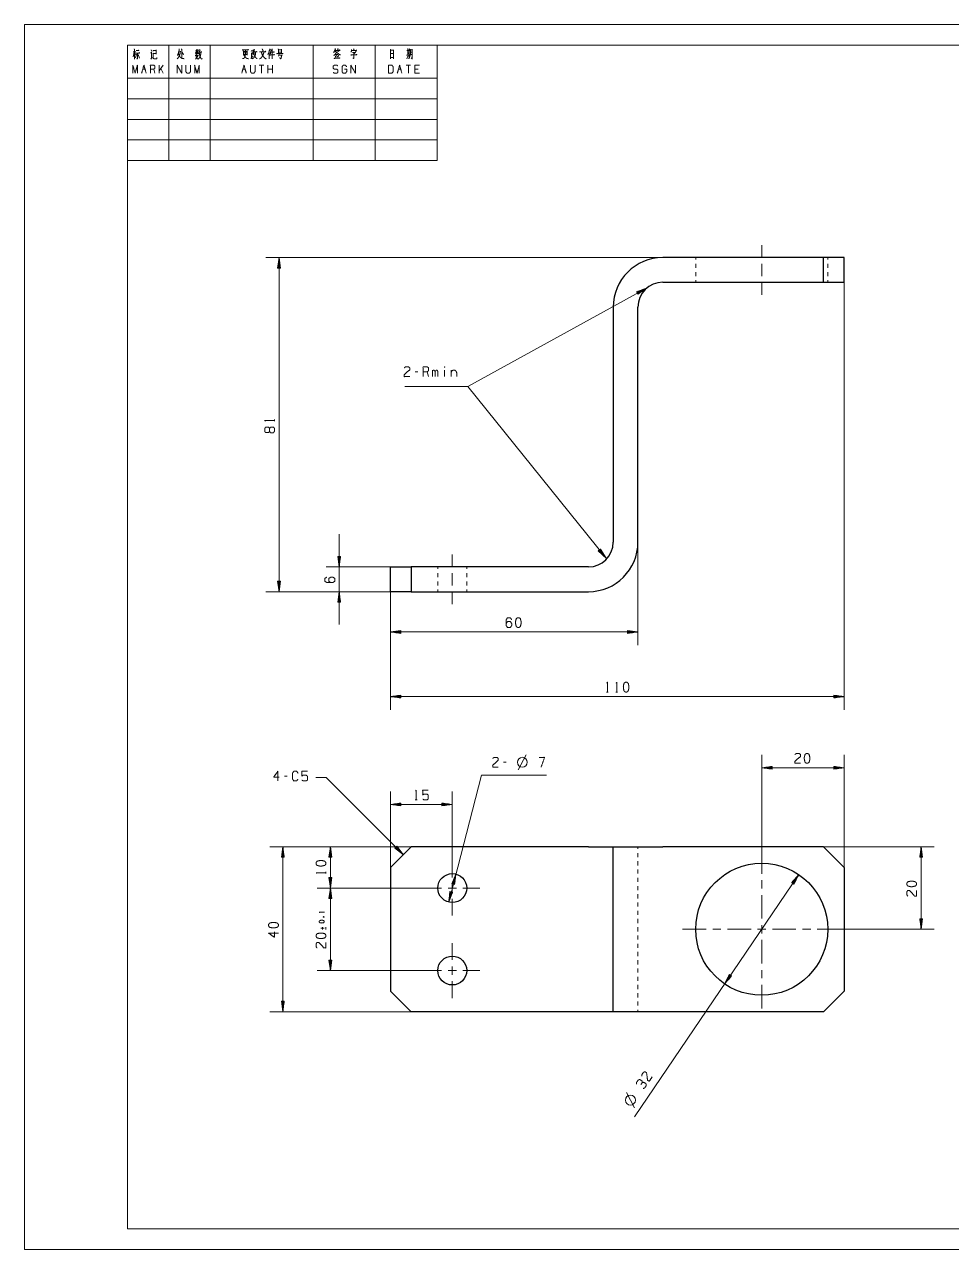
# Model space of a CAD drawing. Header units: millimetres. Extents: x 0 to 420, y 0 to 297.
# Drawn here: x 0 to 224.7, y 0 to 297 of the extents above; entities that cross this region are included whole.
import ezdxf

# ---------------------------------------------------------------- set-up
doc = ezdxf.new("R2010")
doc.units = ezdxf.units.MM
doc.layers.add('101', color=7, linetype='Continuous', true_color=0xffffff)

msp = doc.modelspace()

# ---------------------------------------------------------------- linework, layer by layer
at = {"layer": '101', "color": 133, "linetype": 'Continuous', "lineweight": 18}
for p, q in [((420, 297), (0, 297)), ((0, 297), (0, 0)), ((25, 292), (100, 292)), ((25, 292), (100, 292)), ((25, 292), (25, 264)), ((25, 292), (100, 292)), ((25, 292), (25, 5)), ((415, 292), (25, 292)), ((35, 292), (35, 264)), ((45, 292), (45, 264)), ((70, 292), (70, 264)), ((85, 292), (85, 264)), ((100, 292), (100, 264)), ((25, 284), (100, 284)), ((25, 279), (100, 279)), ((25, 274), (100, 274)), ((25, 269), (100, 269)), ((25, 264), (100, 264)), ((162.7, 240.49), (162.7, 239.99)), ((162.7, 238.99), (162.7, 237.99)), ((194.7, 239.99), (194.7, 240.49)), ((194.7, 237.99), (194.7, 238.99)), ((162.7, 236.99), (162.7, 235.99)), ((162.7, 234.99), (162.7, 234.49)), ((194.7, 235.99), (194.7, 236.99)), ((194.7, 234.49), (194.7, 234.99)), ((100.2, 165.49), (100.2, 164.99)), ((100.2, 163.99), (100.2, 162.99)), ((107.2, 164.99), (107.2, 165.49)), ((107.2, 162.99), (107.2, 163.99)), ((100.2, 161.99), (100.2, 160.99)), ((107.2, 160.99), (107.2, 161.99)), ((100.2, 159.99), (100.2, 159.49)), ((107.2, 159.49), (107.2, 159.99)), ((148.7, 97.63), (148.7, 97.13)), ((148.7, 96.13), (148.7, 95.13)), ((148.7, 94.13), (148.7, 93.13)), ((148.7, 92.13), (148.7, 91.13)), ((148.7, 90.13), (148.7, 89.13)), ((148.7, 88.13), (148.7, 87.13)), ((148.7, 86.13), (148.7, 85.13)), ((148.7, 84.13), (148.7, 83.13)), ((148.7, 82.13), (148.7, 81.13)), ((148.7, 80.13), (148.7, 79.13)), ((148.7, 78.13), (148.7, 77.13)), ((148.7, 76.13), (148.7, 75.13)), ((148.7, 74.13), (148.7, 73.13)), ((148.7, 72.13), (148.7, 71.13)), ((148.7, 70.13), (148.7, 69.13)), ((148.7, 68.13), (148.7, 67.13)), ((148.7, 66.13), (148.7, 65.13)), ((148.7, 64.13), (148.7, 63.13)), ((148.7, 62.13), (148.7, 61.13)), ((148.7, 60.13), (148.7, 59.13)), ((148.7, 58.13), (148.7, 57.63)), ((25, 5), (415, 5)), ((0, 0), (420, 0))]:
    msp.add_line(p, q, dxfattribs=at)
at = {"layer": '101', "color": 72, "linetype": 'Continuous', "lineweight": 18}
for p, q in [((93.22, 291.13), (93.33, 290.98)), ((26.57, 290.3), (26.35, 289.18)), ((26.36, 290.36), (26.98, 290.36)), ((26.69, 290.14), (26.91, 289.66)), ((27.11, 289.78), (26.88, 288.91)), ((27.56, 289.76), (27.87, 288.87)), ((30.65, 288.62), (30.93, 289.08)), ((30.74, 290.88), (30.87, 290.49)), ((31.13, 290.07), (31.22, 289.97)), ((37.42, 290.41), (37.77, 290.41)), ((41.4, 289.47), (42.16, 289.47)), ((41.69, 290.2), (41.43, 289.78)), ((41.53, 290.78), (41.66, 290.49)), ((41.88, 290.18), (42.11, 289.91)), ((42.14, 290.82), (41.95, 290.49)), ((53.1, 289.76), (53.98, 289.76)), ((53.11, 290.49), (53.99, 290.49)), ((53.11, 290.14), (53.98, 290.14)), ((54.01, 290.63), (54.01, 289.56)), ((55, 290.16), (55, 288.89)), ((55.02, 290.01), (55.35, 290.01)), ((55.4, 290.82), (55.37, 289.89)), ((59.27, 290.28), (59.27, 288.65)), ((61.56, 290.86), (62.32, 290.86)), ((61.56, 290.28), (62.32, 290.28)), ((61.73, 289.91), (61.56, 289.33)), ((61.6, 289.56), (62.33, 289.56)), ((62.33, 291.05), (62.33, 290.09)), ((75.31, 289.52), (75.48, 289.02)), ((75.35, 289.72), (76.07, 289.72)), ((75.6, 289.62), (75.76, 289.2)), ((76.13, 289.56), (75.92, 288.89)), ((76.04, 290.67), (76.21, 290.34)), ((92.92, 289.33), (92.65, 288.71)), ((92.86, 289.95), (93.25, 289.95)), ((93.18, 289.37), (93.28, 289.04)), ((93.75, 288.94), (94, 288.69)), ((28.66, 286.17), (29.22, 286.17)), ((31.62, 285.18), (31.34, 286.17)), ((32.63, 285.18), (32.63, 287.14)), ((33.59, 287.14), (32.63, 285.78)), ((33.59, 285.18), (33.04, 286.36)), ((52.94, 286.17), (53.49, 286.17)), ((58.02, 287.14), (56.9, 287.14)), ((57.46, 287.14), (57.46, 285.18)), ((59.02, 285.18), (59.02, 287.14)), ((60.14, 286.17), (59.02, 286.17)), ((60.14, 285.18), (60.14, 287.14)), ((90.65, 286.17), (91.2, 286.17)), ((93.6, 287.14), (92.49, 287.14)), ((93.05, 287.14), (93.05, 285.18)), ((95.45, 286.17), (94.61, 286.17)), ((95.33, 212.82), (94.66, 212.82)), ((97.94, 211.62), (97.61, 212.82)), ((98.88, 211.62), (98.88, 213.2)), ((101.83, 213.2), (101.83, 211.62)), ((103.43, 213.2), (103.43, 211.62)), ((60.6, 200.79), (60.6, 201.21)), ((141.08, 135.15), (141.51, 135.15)), ((143.36, 135.15), (143.78, 135.15)), ((119.64, 116.29), (121.64, 119.94)), ((116.79, 118.13), (116.12, 118.13)), ((63.7, 114.79), (63.03, 114.79)), ((94.72, 109), (95.15, 109)), ((73.06, 91.15), (73.06, 91.58)), ((72.43, 80.59), (72.64, 80.67)), ((72.65, 81.67), (72.65, 81.88)), ((71.85, 77.89), (72.65, 77.89)), ((72.25, 78.17), (72.25, 77.6)), ((73.04, 77.6), (73.04, 78.17)), ((147.83, 34.33), (145.93, 38.04))]:
    msp.add_line(p, q, dxfattribs=at)
at = {"layer": '101', "color": 151, "linetype": 'Continuous', "lineweight": 18}
for p, q in [((178.7, 243.49), (178.7, 240.49)), ((178.7, 238.99), (178.7, 235.99)), ((178.7, 234.49), (178.7, 231.49)), ((104.89, 209.26), (92.19, 209.26)), ((103.7, 163.99), (103.7, 160.99)), ((178.7, 91.11), (178.7, 96.81)), ((103.7, 90.23), (103.7, 94.31)), ((178.7, 87.51), (178.7, 89.52)), ((101.11, 87.63), (97.03, 87.63)), ((102.7, 87.63), (104.71, 87.63)), ((103.7, 86.63), (103.7, 88.64)), ((106.29, 87.63), (110.38, 87.63)), ((103.7, 85.04), (103.7, 80.96)), ((178.7, 80.23), (178.7, 85.93)), ((165.23, 77.63), (159.53, 77.63)), ((168.82, 77.63), (166.82, 77.63)), ((176.11, 77.63), (170.41, 77.63)), ((177.7, 77.63), (179.71, 77.63)), ((178.7, 76.63), (178.7, 78.64)), ((181.29, 77.63), (186.99, 77.63)), ((188.58, 77.63), (190.59, 77.63)), ((192.18, 77.63), (197.88, 77.63)), ((103.7, 70.23), (103.7, 74.31)), ((178.7, 75.04), (178.7, 69.34)), ((103.7, 66.63), (103.7, 68.64)), ((101.11, 67.63), (97.03, 67.63)), ((102.7, 67.63), (104.71, 67.63)), ((106.29, 67.63), (110.38, 67.63)), ((178.7, 67.75), (178.7, 65.75)), ((103.7, 65.04), (103.7, 60.96)), ((178.7, 64.16), (178.7, 58.46))]:
    msp.add_line(p, q, dxfattribs=at)
at = {"layer": '101', "color": 22, "linetype": 'Continuous', "lineweight": 18}
for p, q in [((154.7, 240.49), (58.52, 240.49)), ((61.7, 240.49), (61.36, 237.95)), ((61.36, 237.95), (62.03, 237.95)), ((61.37, 237.95), (61.37, 237.98)), ((61.37, 237.95), (61.37, 237.98)), ((61.42, 237.95), (61.42, 238.37)), ((61.47, 237.95), (61.47, 238.75)), ((61.52, 237.95), (61.52, 239.14)), ((61.57, 237.95), (61.57, 239.53)), ((61.62, 237.95), (61.62, 239.91)), ((61.67, 237.95), (61.67, 240.3)), ((62.03, 237.95), (61.7, 240.49)), ((61.7, 240.49), (61.7, 159.49)), ((61.72, 237.95), (61.72, 240.3)), ((61.77, 237.95), (61.77, 239.91)), ((61.82, 237.95), (61.82, 239.53)), ((61.87, 237.95), (61.87, 239.14)), ((61.92, 237.95), (61.92, 238.75)), ((61.97, 237.95), (61.97, 238.37)), ((62.03, 237.95), (62.03, 237.98)), ((62.03, 237.95), (62.03, 237.98)), ((107.43, 209.26), (150.77, 233.09)), ((150.77, 233.09), (148.39, 232.16)), ((148.39, 232.16), (148.42, 232.17)), ((148.39, 232.16), (148.42, 232.17)), ((148.39, 232.16), (148.71, 231.58)), ((148.41, 232.11), (148.78, 232.32)), ((148.44, 232.07), (149.14, 232.46)), ((148.46, 232.03), (149.51, 232.6)), ((148.49, 231.98), (149.87, 232.74)), ((148.51, 231.94), (150.23, 232.88)), ((148.54, 231.89), (150.59, 233.02)), ((148.56, 231.85), (150.62, 232.98)), ((148.59, 231.8), (150.3, 232.75)), ((148.61, 231.76), (149.99, 232.52)), ((148.63, 231.71), (149.68, 232.29)), ((148.66, 231.67), (149.36, 232.06)), ((148.68, 231.63), (149.05, 231.83)), ((148.71, 231.58), (150.77, 233.09)), ((198.7, 234.49), (198.7, 130.88)), ((148.71, 231.58), (148.74, 231.6)), ((148.71, 231.58), (148.74, 231.6)), ((104.89, 209.26), (107.43, 209.26)), ((104.89, 209.26), (107.43, 209.26)), ((107.43, 209.26), (140.96, 167.65)), ((76.3, 151.55), (76.3, 173.43)), ((139.62, 169.83), (139.1, 169.41)), ((139.1, 169.41), (140.96, 167.65)), ((139.11, 169.42), (139.13, 169.39)), ((139.11, 169.42), (139.13, 169.39)), ((139.15, 169.45), (139.41, 169.12)), ((139.19, 169.48), (139.69, 168.86)), ((139.23, 169.51), (139.97, 168.59)), ((139.27, 169.54), (140.25, 168.32)), ((139.3, 169.58), (140.54, 168.05)), ((139.34, 169.61), (140.82, 167.78)), ((139.38, 169.64), (140.86, 167.81)), ((139.42, 169.67), (140.65, 168.15)), ((139.46, 169.7), (140.45, 168.48)), ((139.5, 169.74), (140.25, 168.81)), ((139.54, 169.77), (140.05, 169.14)), ((139.58, 169.8), (139.84, 169.47)), ((139.62, 169.83), (139.64, 169.81)), ((139.62, 169.83), (139.64, 169.81)), ((140.96, 167.65), (139.62, 169.83)), ((148.7, 171.49), (148.7, 146.54)), ((76.63, 168.03), (75.96, 168.03)), ((75.96, 168.03), (76.3, 165.49)), ((75.97, 168.03), (75.97, 168)), ((75.97, 168.03), (75.97, 168)), ((76.02, 168.03), (76.02, 167.61)), ((76.07, 168.03), (76.07, 167.23)), ((76.12, 168.03), (76.12, 166.84)), ((76.17, 168.03), (76.17, 166.46)), ((76.22, 168.03), (76.22, 166.07)), ((76.27, 168.03), (76.27, 165.68)), ((76.3, 165.49), (76.63, 168.03)), ((76.32, 168.03), (76.32, 165.68)), ((76.37, 168.03), (76.37, 166.07)), ((76.42, 168.03), (76.42, 166.46)), ((76.47, 168.03), (76.47, 166.84)), ((76.52, 168.03), (76.52, 167.23)), ((76.57, 168.03), (76.57, 167.61)), ((76.63, 168.03), (76.63, 168)), ((76.63, 168.03), (76.63, 168)), ((93.7, 165.49), (73.12, 165.49)), ((61.36, 162.03), (61.7, 159.49)), ((62.03, 162.03), (61.36, 162.03)), ((61.37, 162.03), (61.37, 162)), ((61.37, 162.03), (61.37, 162)), ((61.42, 162.03), (61.42, 161.61)), ((61.47, 162.03), (61.47, 161.23)), ((61.52, 162.03), (61.52, 160.84)), ((61.57, 162.03), (61.57, 160.46)), ((61.62, 162.03), (61.62, 160.07)), ((61.67, 162.03), (61.67, 159.68)), ((61.7, 159.49), (62.03, 162.03)), ((61.72, 162.03), (61.72, 159.68)), ((61.77, 162.03), (61.77, 160.07)), ((61.82, 162.03), (61.82, 160.46)), ((61.87, 162.03), (61.87, 160.84)), ((61.92, 162.03), (61.92, 161.23)), ((61.97, 162.03), (61.97, 161.61)), ((62.03, 162.03), (62.03, 162)), ((62.03, 162.03), (62.03, 162)), ((93.7, 159.49), (58.52, 159.49)), ((93.7, 159.49), (73.12, 159.49)), ((76.3, 159.49), (75.96, 156.95)), ((76.07, 156.95), (76.07, 157.75)), ((76.12, 156.95), (76.12, 158.14)), ((76.17, 156.95), (76.17, 158.53)), ((76.22, 156.95), (76.22, 158.91)), ((76.27, 156.95), (76.27, 159.3)), ((76.63, 156.95), (76.3, 159.49)), ((76.32, 156.95), (76.32, 159.3)), ((76.37, 156.95), (76.37, 158.91)), ((76.42, 156.95), (76.42, 158.53)), ((76.47, 156.95), (76.47, 158.14)), ((76.52, 156.95), (76.52, 157.75)), ((88.7, 159.49), (88.7, 146.54)), ((88.7, 159.49), (88.7, 130.88)), ((75.96, 156.95), (76.63, 156.95)), ((75.97, 156.95), (75.97, 156.98)), ((75.97, 156.95), (75.97, 156.98)), ((76.02, 156.95), (76.02, 157.37)), ((76.57, 156.95), (76.57, 157.37)), ((76.63, 156.95), (76.63, 156.98)), ((76.63, 156.95), (76.63, 156.98)), ((91.24, 150.05), (88.7, 149.72)), ((88.7, 149.72), (91.24, 149.38)), ((88.7, 149.72), (148.7, 149.72)), ((91.24, 149.74), (88.9, 149.74)), ((91.24, 149.69), (88.9, 149.69)), ((91.24, 149.79), (89.28, 149.79)), ((91.24, 149.64), (89.28, 149.64)), ((91.24, 149.84), (89.67, 149.84)), ((91.24, 149.59), (89.67, 149.59)), ((91.24, 149.89), (90.05, 149.89)), ((91.24, 149.54), (90.05, 149.54)), ((91.24, 149.94), (90.44, 149.94)), ((91.24, 149.49), (90.44, 149.49)), ((91.24, 149.99), (90.82, 149.99)), ((91.24, 149.44), (90.82, 149.44)), ((91.24, 150.05), (91.21, 150.05)), ((91.24, 150.05), (91.21, 150.05)), ((91.24, 149.38), (91.21, 149.38)), ((91.24, 149.38), (91.21, 149.38)), ((91.24, 149.38), (91.24, 150.05)), ((146.16, 150.05), (146.16, 149.38)), ((146.16, 150.05), (146.19, 150.05)), ((148.7, 149.72), (146.16, 150.05)), ((146.16, 150.05), (146.19, 150.05)), ((146.16, 149.99), (146.58, 149.99)), ((146.16, 149.94), (146.97, 149.94)), ((146.16, 149.89), (147.35, 149.89)), ((146.16, 149.84), (147.74, 149.84)), ((146.16, 149.79), (148.12, 149.79)), ((146.16, 149.74), (148.51, 149.74)), ((146.16, 149.38), (148.7, 149.72)), ((146.16, 149.69), (148.51, 149.69)), ((146.16, 149.64), (148.12, 149.64)), ((146.16, 149.59), (147.74, 149.59)), ((146.16, 149.54), (147.35, 149.54)), ((146.16, 149.49), (146.97, 149.49)), ((146.16, 149.44), (146.58, 149.44)), ((146.16, 149.38), (146.19, 149.38)), ((146.16, 149.38), (146.19, 149.38)), ((91.24, 134.39), (88.7, 134.06)), ((88.7, 134.06), (91.24, 133.72)), ((88.7, 134.06), (198.7, 134.06)), ((91.24, 134.08), (88.9, 134.08)), ((91.24, 134.03), (88.9, 134.03)), ((91.24, 134.13), (89.28, 134.13)), ((91.24, 133.98), (89.28, 133.98)), ((91.24, 134.18), (89.67, 134.18)), ((91.24, 133.93), (89.67, 133.93)), ((91.24, 134.24), (90.05, 134.24)), ((91.24, 133.88), (90.05, 133.88)), ((91.24, 134.29), (90.44, 134.29)), ((91.24, 133.83), (90.44, 133.83)), ((91.24, 134.34), (90.82, 134.34)), ((91.24, 133.78), (90.82, 133.78)), ((91.24, 134.39), (91.21, 134.39)), ((91.24, 134.39), (91.21, 134.39)), ((91.24, 133.73), (91.21, 133.73)), ((91.24, 133.73), (91.21, 133.73)), ((91.24, 133.72), (91.24, 134.39)), ((196.16, 134.39), (196.19, 134.39)), ((196.16, 134.39), (196.19, 134.39)), ((196.16, 134.39), (196.16, 133.72)), ((198.7, 134.06), (196.16, 134.39)), ((196.16, 134.34), (196.58, 134.34)), ((196.16, 134.29), (196.97, 134.29)), ((196.16, 134.24), (197.35, 134.24)), ((196.16, 134.18), (197.74, 134.18)), ((196.16, 134.13), (198.12, 134.13)), ((196.16, 134.08), (198.51, 134.08)), ((196.16, 133.72), (198.7, 134.06)), ((196.16, 134.03), (198.51, 134.03)), ((196.16, 133.98), (198.12, 133.98)), ((196.16, 133.93), (197.74, 133.93)), ((196.16, 133.88), (197.35, 133.88)), ((196.16, 133.83), (196.97, 133.83)), ((196.16, 133.78), (196.58, 133.78)), ((196.16, 133.73), (196.19, 133.73)), ((196.16, 133.73), (196.19, 133.73)), ((178.7, 96.81), (178.7, 119.96)), ((198.7, 92.63), (198.7, 119.96)), ((181.24, 117.12), (178.7, 116.79)), ((178.7, 116.79), (198.7, 116.79)), ((178.7, 116.79), (181.24, 116.45)), ((181.24, 116.81), (178.9, 116.81)), ((181.24, 116.76), (178.9, 116.76)), ((181.24, 116.86), (179.28, 116.86)), ((181.24, 116.71), (179.28, 116.71)), ((181.24, 116.91), (179.67, 116.91)), ((181.24, 116.66), (179.67, 116.66)), ((181.24, 116.96), (180.05, 116.96)), ((181.24, 116.61), (180.05, 116.61)), ((181.24, 117.01), (180.44, 117.01)), ((181.24, 116.56), (180.44, 116.56)), ((181.24, 117.07), (180.82, 117.07)), ((181.24, 116.51), (180.82, 116.51)), ((181.24, 117.12), (181.21, 117.12)), ((181.24, 117.12), (181.21, 117.12)), ((181.24, 116.46), (181.21, 116.46)), ((181.24, 116.46), (181.21, 116.46)), ((181.24, 116.45), (181.24, 117.12)), ((196.16, 117.12), (196.19, 117.12)), ((198.7, 116.79), (196.16, 117.12)), ((196.16, 117.12), (196.16, 116.45)), ((196.16, 117.12), (196.19, 117.12)), ((196.16, 117.07), (196.58, 117.07)), ((196.16, 117.01), (196.97, 117.01)), ((196.16, 116.96), (197.35, 116.96)), ((196.16, 116.91), (197.74, 116.91)), ((196.16, 116.86), (198.12, 116.86)), ((196.16, 116.81), (198.51, 116.81)), ((196.16, 116.45), (198.7, 116.79)), ((196.16, 116.76), (198.51, 116.76)), ((196.16, 116.71), (198.12, 116.71)), ((196.16, 116.66), (197.74, 116.66)), ((196.16, 116.61), (197.35, 116.61)), ((196.16, 116.56), (196.97, 116.56)), ((196.16, 116.51), (196.58, 116.51)), ((196.16, 116.46), (196.19, 116.46)), ((196.16, 116.46), (196.19, 116.46)), ((73.15, 114.4), (70.61, 114.4)), ((73.15, 114.4), (91.81, 95.74)), ((102.83, 84.25), (110.79, 115.04)), ((110.79, 115.04), (126.51, 115.04)), ((88.7, 92.63), (88.7, 111.08)), ((103.7, 94.31), (103.7, 111.08)), ((91.24, 108.24), (88.7, 107.91)), ((103.7, 107.91), (88.7, 107.91)), ((88.7, 107.91), (91.24, 107.57)), ((91.24, 107.93), (88.9, 107.93)), ((91.24, 107.88), (88.9, 107.88)), ((91.24, 107.98), (89.28, 107.98)), ((91.24, 107.83), (89.28, 107.83)), ((91.24, 108.03), (89.67, 108.03)), ((91.24, 107.78), (89.67, 107.78)), ((91.24, 108.08), (90.05, 108.08)), ((91.24, 107.73), (90.05, 107.73)), ((91.24, 108.14), (90.44, 108.14)), ((91.24, 107.68), (90.44, 107.68)), ((91.24, 108.19), (90.82, 108.19)), ((91.24, 107.63), (90.82, 107.63)), ((91.24, 108.24), (91.21, 108.24)), ((91.24, 108.24), (91.21, 108.24)), ((91.24, 107.58), (91.21, 107.58)), ((91.24, 107.58), (91.21, 107.58)), ((91.24, 107.57), (91.24, 108.24)), ((103.7, 107.91), (101.16, 108.24)), ((101.16, 108.24), (101.16, 107.57)), ((101.16, 108.24), (101.19, 108.24)), ((101.16, 108.24), (101.19, 108.24)), ((101.16, 108.19), (101.58, 108.19)), ((101.16, 108.14), (101.97, 108.14)), ((101.16, 108.08), (102.35, 108.08)), ((101.16, 108.03), (102.74, 108.03)), ((101.16, 107.98), (103.12, 107.98)), ((101.16, 107.93), (103.51, 107.93)), ((101.16, 107.57), (103.7, 107.91)), ((101.16, 107.88), (103.51, 107.88)), ((101.16, 107.83), (103.12, 107.83)), ((101.16, 107.78), (102.74, 107.78)), ((101.16, 107.73), (102.35, 107.73)), ((101.16, 107.68), (101.97, 107.68)), ((101.16, 107.63), (101.58, 107.63)), ((101.16, 107.58), (101.19, 107.58)), ((101.16, 107.58), (101.19, 107.58)), ((93.7, 97.63), (59.47, 97.63)), ((62.64, 97.63), (62.31, 95.09)), ((62.31, 95.09), (62.31, 95.13)), ((62.31, 95.09), (62.31, 95.13)), ((62.31, 95.09), (62.98, 95.09)), ((62.36, 95.09), (62.36, 95.51)), ((62.41, 95.09), (62.41, 95.9)), ((62.46, 95.09), (62.46, 96.28)), ((62.51, 95.09), (62.51, 96.67)), ((62.56, 95.09), (62.56, 97.06)), ((62.62, 95.09), (62.62, 97.44)), ((62.98, 95.09), (62.64, 97.63)), ((62.64, 97.63), (62.64, 57.63)), ((62.67, 95.09), (62.67, 97.44)), ((62.72, 95.09), (62.72, 97.06)), ((62.77, 95.09), (62.77, 96.67)), ((62.82, 95.09), (62.82, 96.28)), ((62.87, 95.09), (62.87, 95.9)), ((62.92, 95.09), (62.92, 95.51)), ((62.97, 95.09), (62.97, 95.13)), ((62.97, 95.09), (62.97, 95.13)), ((93.7, 97.63), (70.97, 97.63)), ((74.15, 97.63), (73.81, 95.09)), ((73.81, 95.09), (74.48, 95.09)), ((73.82, 95.09), (73.82, 95.13)), ((73.82, 95.09), (73.82, 95.13)), ((73.87, 95.09), (73.87, 95.51)), ((73.92, 95.09), (73.92, 95.9)), ((73.97, 95.09), (73.97, 96.28)), ((74.02, 95.09), (74.02, 96.67)), ((74.07, 95.09), (74.07, 97.06)), ((74.12, 95.09), (74.12, 97.44)), ((74.15, 87.63), (74.15, 97.63)), ((74.48, 95.09), (74.15, 97.63)), ((74.17, 95.09), (74.17, 97.44)), ((74.23, 95.09), (74.23, 97.06)), ((74.28, 95.09), (74.28, 96.67)), ((74.33, 95.09), (74.33, 96.28)), ((74.38, 95.09), (74.38, 95.9)), ((74.43, 95.09), (74.43, 95.51)), ((74.48, 95.09), (74.48, 95.13)), ((74.48, 95.09), (74.48, 95.13)), ((90.25, 97.77), (89.78, 97.3)), ((89.78, 97.3), (91.81, 95.74)), ((89.78, 97.3), (89.8, 97.28)), ((89.78, 97.3), (89.8, 97.28)), ((89.82, 97.34), (90.11, 97.05)), ((89.85, 97.38), (90.42, 96.81)), ((89.89, 97.41), (90.73, 96.57)), ((89.92, 97.45), (91.04, 96.33)), ((89.96, 97.48), (91.35, 96.1)), ((90, 97.52), (91.66, 95.86)), ((90.03, 97.56), (91.69, 95.9)), ((90.07, 97.59), (91.45, 96.21)), ((90.1, 97.63), (91.22, 96.51)), ((90.14, 97.66), (90.98, 96.82)), ((90.18, 97.7), (90.74, 97.13)), ((90.21, 97.74), (90.51, 97.44)), ((90.25, 97.77), (90.27, 97.75)), ((90.25, 97.77), (90.27, 97.75)), ((91.81, 95.74), (90.25, 97.77)), ((193.7, 97.63), (220.51, 97.63)), ((217.34, 97.63), (217, 95.09)), ((217, 95.09), (217, 95.13)), ((217, 95.09), (217, 95.13)), ((217, 95.09), (217.67, 95.09)), ((217.06, 95.09), (217.06, 95.51)), ((217.11, 95.09), (217.11, 95.9)), ((217.16, 95.09), (217.16, 96.28)), ((217.21, 95.09), (217.21, 96.67)), ((217.26, 95.09), (217.26, 97.06)), ((217.31, 95.09), (217.31, 97.44)), ((217.67, 95.09), (217.34, 97.63)), ((217.34, 77.63), (217.34, 97.63)), ((217.36, 95.09), (217.36, 97.44)), ((217.41, 95.09), (217.41, 97.06)), ((217.46, 95.09), (217.46, 96.67)), ((217.51, 95.09), (217.51, 96.28)), ((217.56, 95.09), (217.56, 95.9)), ((217.61, 95.09), (217.61, 95.51)), ((217.67, 95.09), (217.67, 95.13)), ((217.67, 95.09), (217.67, 95.13)), ((73.81, 90.17), (74.15, 87.63)), ((74.48, 90.17), (73.81, 90.17)), ((73.82, 90.17), (73.82, 90.14)), ((73.82, 90.17), (73.82, 90.14)), ((73.87, 90.17), (73.87, 89.76)), ((73.92, 90.17), (73.92, 89.37)), ((73.97, 90.17), (73.97, 88.98)), ((74.02, 90.17), (74.02, 88.6)), ((74.07, 90.17), (74.07, 88.21)), ((74.12, 90.17), (74.12, 87.83)), ((74.15, 87.63), (74.48, 90.17)), ((74.17, 90.17), (74.17, 87.83)), ((74.23, 90.17), (74.23, 88.21)), ((74.28, 90.17), (74.28, 88.6)), ((74.33, 90.17), (74.33, 88.98)), ((74.38, 90.17), (74.38, 89.37)), ((74.43, 90.17), (74.43, 89.76)), ((74.48, 90.17), (74.48, 90.14)), ((74.48, 90.17), (74.48, 90.14)), ((104.58, 91.02), (103.62, 88.65)), ((103.72, 88.62), (103.92, 89.4)), ((103.77, 88.61), (104.07, 89.76)), ((103.82, 88.6), (104.21, 90.12)), ((103.87, 88.58), (104.36, 90.48)), ((103.92, 88.57), (104.51, 90.84)), ((103.97, 88.56), (104.56, 90.83)), ((104.02, 88.54), (104.51, 90.44)), ((104.07, 88.53), (104.46, 90.06)), ((104.11, 88.52), (104.41, 89.67)), ((104.16, 88.51), (104.37, 89.28)), ((104.27, 88.48), (104.58, 91.02)), ((187.68, 90.88), (147.88, 32.18)), ((187.68, 90.88), (185.98, 88.96)), ((186.03, 88.93), (186.26, 89.28)), ((186.07, 88.9), (186.52, 89.57)), ((186.11, 88.87), (186.78, 89.86)), ((186.15, 88.85), (187.04, 90.15)), ((186.19, 88.82), (187.3, 90.44)), ((186.24, 88.79), (187.55, 90.73)), ((186.28, 88.76), (187.6, 90.7)), ((186.32, 88.73), (187.42, 90.35)), ((186.36, 88.7), (187.25, 90.01)), ((186.4, 88.67), (187.07, 89.66)), ((186.45, 88.65), (186.9, 89.31)), ((186.53, 88.59), (187.68, 90.88)), ((97.03, 87.63), (70.97, 87.63)), ((97.03, 87.63), (70.97, 87.63)), ((74.15, 87.63), (73.81, 85.09)), ((73.97, 85.09), (73.97, 86.28)), ((74.02, 85.09), (74.02, 86.67)), ((74.07, 85.09), (74.07, 87.06)), ((74.12, 85.09), (74.12, 87.44)), ((74.48, 85.09), (74.15, 87.63)), ((74.15, 87.63), (74.15, 67.63)), ((74.17, 85.09), (74.17, 87.44)), ((74.23, 85.09), (74.23, 87.06)), ((74.28, 85.09), (74.28, 86.67)), ((74.33, 85.09), (74.33, 86.28)), ((103.14, 86.79), (102.83, 84.25)), ((102.83, 84.25), (103.79, 86.62)), ((103.44, 86.71), (102.85, 84.44)), ((103.39, 86.72), (102.9, 84.83)), ((103.49, 86.7), (102.9, 84.43)), ((103.34, 86.74), (102.94, 85.21)), ((103.29, 86.75), (102.99, 85.6)), ((103.24, 86.76), (103.04, 85.98)), ((103.54, 86.69), (103.04, 84.79)), ((103.19, 86.77), (103.09, 86.37)), ((103.14, 86.79), (103.13, 86.76)), ((103.14, 86.79), (103.13, 86.76)), ((103.79, 86.62), (103.14, 86.79)), ((103.58, 86.67), (103.19, 85.15)), ((103.63, 86.66), (103.34, 85.51)), ((103.68, 86.65), (103.48, 85.87)), ((103.62, 88.65), (103.63, 88.68)), ((103.62, 88.65), (103.63, 88.68)), ((103.62, 88.65), (104.27, 88.48)), ((103.73, 86.63), (103.63, 86.23)), ((103.67, 88.63), (103.78, 89.04)), ((103.78, 86.62), (103.77, 86.59)), ((103.78, 86.62), (103.77, 86.59)), ((104.21, 88.49), (104.32, 88.9)), ((104.26, 88.48), (104.27, 88.51)), ((104.26, 88.48), (104.27, 88.51)), ((185.98, 88.96), (186, 88.99)), ((185.98, 88.96), (186, 88.99)), ((185.98, 88.96), (186.53, 88.59)), ((186.49, 88.62), (186.72, 88.96)), ((186.53, 88.59), (186.55, 88.61)), ((186.53, 88.59), (186.55, 88.61)), ((73.81, 85.09), (74.48, 85.09)), ((73.82, 85.09), (73.82, 85.13)), ((73.82, 85.09), (73.82, 85.13)), ((73.87, 85.09), (73.87, 85.51)), ((73.92, 85.09), (73.92, 85.9)), ((74.38, 85.09), (74.38, 85.9)), ((74.43, 85.09), (74.43, 85.51)), ((74.48, 85.09), (74.48, 85.13)), ((74.48, 85.09), (74.48, 85.13)), ((197.88, 77.63), (220.51, 77.63)), ((217, 80.17), (217, 80.14)), ((217, 80.17), (217, 80.14)), ((217, 80.17), (217.34, 77.63)), ((217.67, 80.17), (217, 80.17)), ((217.06, 80.17), (217.06, 79.76)), ((217.11, 80.17), (217.11, 79.37)), ((217.16, 80.17), (217.16, 78.98)), ((217.21, 80.17), (217.21, 78.6)), ((217.26, 80.17), (217.26, 78.21)), ((217.31, 80.17), (217.31, 77.83)), ((217.34, 77.63), (217.67, 80.17)), ((217.36, 80.17), (217.36, 77.83)), ((217.41, 80.17), (217.41, 78.21)), ((217.46, 80.17), (217.46, 78.6)), ((217.51, 80.17), (217.51, 78.98)), ((217.56, 80.17), (217.56, 79.37)), ((217.61, 80.17), (217.61, 79.76)), ((217.67, 80.17), (217.67, 80.14)), ((217.67, 80.17), (217.67, 80.14)), ((73.81, 70.17), (74.15, 67.63)), ((74.48, 70.17), (73.81, 70.17)), ((73.82, 70.17), (73.82, 70.14)), ((73.82, 70.17), (73.82, 70.14)), ((73.87, 70.17), (73.87, 69.76)), ((73.92, 70.17), (73.92, 69.37)), ((73.97, 70.17), (73.97, 68.98)), ((74.02, 70.17), (74.02, 68.6)), ((74.07, 70.17), (74.07, 68.21)), ((74.12, 70.17), (74.12, 67.83)), ((74.15, 67.63), (74.48, 70.17)), ((74.17, 70.17), (74.17, 67.83)), ((74.23, 70.17), (74.23, 68.21)), ((74.28, 70.17), (74.28, 68.6)), ((74.33, 70.17), (74.33, 68.98)), ((74.38, 70.17), (74.38, 69.37)), ((74.43, 70.17), (74.43, 69.76)), ((74.48, 70.17), (74.48, 70.14)), ((74.48, 70.17), (74.48, 70.14)), ((97.03, 67.63), (70.97, 67.63)), ((170.87, 66.68), (169.72, 64.39)), ((169.72, 64.39), (171.42, 66.31)), ((171.13, 66.51), (169.81, 64.57)), ((171.17, 66.48), (169.85, 64.54)), ((171.08, 66.54), (169.98, 64.91)), ((171.21, 66.45), (170.11, 64.83)), ((171.04, 66.57), (170.16, 65.26)), ((171, 66.59), (170.33, 65.61)), ((171.25, 66.42), (170.37, 65.12)), ((170.96, 66.62), (170.51, 65.96)), ((171.29, 66.39), (170.63, 65.41)), ((170.92, 66.65), (170.68, 66.31)), ((170.87, 66.68), (170.86, 66.65)), ((170.87, 66.68), (170.86, 66.65)), ((171.42, 66.31), (170.87, 66.68)), ((171.34, 66.37), (170.89, 65.7)), ((171.38, 66.34), (171.14, 65.99)), ((171.42, 66.31), (171.4, 66.28)), ((171.42, 66.31), (171.4, 66.28)), ((62.31, 60.17), (62.64, 57.63)), ((62.98, 60.17), (62.31, 60.17)), ((62.31, 60.17), (62.31, 60.14)), ((62.31, 60.17), (62.31, 60.14)), ((62.36, 60.17), (62.36, 59.76)), ((62.41, 60.17), (62.41, 59.37)), ((62.46, 60.17), (62.46, 58.98)), ((62.51, 60.17), (62.51, 58.6)), ((62.56, 60.17), (62.56, 58.21)), ((62.62, 60.17), (62.62, 57.83)), ((62.64, 57.63), (62.98, 60.17)), ((62.67, 60.17), (62.67, 57.83)), ((62.72, 60.17), (62.72, 58.21)), ((62.77, 60.17), (62.77, 58.6)), ((62.82, 60.17), (62.82, 58.98)), ((62.87, 60.17), (62.87, 59.37)), ((62.92, 60.17), (62.92, 59.76)), ((62.97, 60.17), (62.97, 60.14)), ((62.97, 60.17), (62.97, 60.14)), ((93.7, 57.63), (59.47, 57.63))]:
    msp.add_line(p, q, dxfattribs=at)
at = {"layer": '101', "color": 251, "linetype": 'Continuous', "lineweight": 25}
for p, q in [((193.7, 240.49), (154.7, 240.49)), ((198.7, 240.49), (193.7, 240.49)), ((193.7, 234.49), (193.7, 240.49)), ((198.7, 234.49), (198.7, 240.49)), ((154.7, 234.49), (193.7, 234.49)), ((193.7, 234.49), (198.7, 234.49)), ((142.7, 228.49), (142.7, 171.49)), ((148.7, 171.49), (148.7, 228.49)), ((88.7, 165.49), (93.7, 165.49)), ((88.7, 159.49), (88.7, 165.49)), ((136.7, 165.49), (93.7, 165.49)), ((93.7, 165.49), (93.7, 159.49)), ((93.7, 159.49), (88.7, 159.49)), ((93.7, 159.49), (136.7, 159.49)), ((93.7, 97.63), (88.7, 92.63)), ((136.7, 97.63), (93.7, 97.63)), ((142.7, 57.63), (142.7, 97.63)), ((193.7, 97.63), (154.7, 97.63)), ((193.7, 97.63), (198.7, 92.63)), ((88.7, 92.63), (88.7, 62.63)), ((198.7, 92.63), (198.7, 62.63)), ((88.7, 62.63), (93.7, 57.63)), ((198.7, 62.63), (193.7, 57.63)), ((136.7, 57.63), (93.7, 57.63)), ((193.7, 57.63), (154.7, 57.63))]:
    msp.add_line(p, q, dxfattribs=at)
at = {"layer": '101', "color": 72, "linetype": 'Continuous', "lineweight": 18}
for centre in [(120.67, 118.13), (146.89, 36.22)]:
    msp.add_circle(centre, 1.2, dxfattribs=at)
at = {"layer": '101', "color": 251, "linetype": 'Continuous', "lineweight": 25}
for centre, radius in [((178.7, 77.63), 16), ((103.7, 87.63), 3.5), ((103.7, 67.63), 3.5)]:
    msp.add_circle(centre, radius, dxfattribs=at)
for centre, radius, start, end in [((154.7, 228.49), 12, 90, 180), ((154.7, 228.49), 6, 90, 180), ((136.7, 171.49), 12, 270, 0), ((136.7, 171.49), 6, 270, 0)]:
    msp.add_arc(centre, radius, start, end, dxfattribs=at)
at = {"layer": '101', "color": 72, "linetype": 'Continuous', "lineweight": 18}
for points, knots in [([(26.57, 291.07), (26.67, 290.94), (26.67, 288.6)], [0, 0, 0.064393, 1, 1]), ([(37.46, 291.13), (37.53, 290.94), (37.46, 290.67), (37.43, 290.53), (37.37, 290.34), (37.31, 290.14), (37.26, 289.95), (37.21, 289.78), (37.14, 289.66), (37.05, 289.52)], [0, 0, 0.116545, 0.278927, 0.365002, 0.478708, 0.603961, 0.717668, 0.817418, 0.901357, 1, 1]), ([(38.05, 291.11), (38.1, 290.96), (38.1, 288.87)], [0, 0, 0.06955, 1, 1]), ([(57.64, 291.07), (57.81, 290.65), (57.83, 290.76), (57.75, 290.55)], [0, 0, 0.581176, 0.716263, 1, 1]), ([(59.43, 291.13), (59.46, 290.98), (59.26, 290.34), (59.19, 290.09), (59.1, 289.95), (59, 289.76)], [0, 0, 0.101083, 0.561706, 0.738774, 0.854629, 1, 1]), ([(60.01, 291.13), (60.12, 290.98), (60.06, 291.05), (60.06, 288.65)], [0, 0, 0.069697, 0.101625, 1, 1]), ([(61.5, 291.07), (61.57, 290.98), (61.57, 290.14)], [0, 0, 0.115189, 1, 1]), ([(75.94, 291.15), (76.05, 291.03), (76.01, 291.05), (75.72, 290.38), (75.58, 290.14), (75.44, 289.95), (75.28, 289.72), (74.96, 289.52)], [0, 0, 0.080396, 0.103261, 0.444362, 0.576789, 0.688375, 0.819716, 1, 1]), ([(75.29, 291.17), (75.39, 291.03), (75.37, 291.07), (74.97, 290.16), (75.2, 290.69), (75.72, 290.69), (75.31, 290.69), (75.45, 290.34)], [0, 0, 0.057042, 0.07334, 0.392466, 0.581127, 0.745774, 0.87749, 1, 1]), ([(79.77, 291.11), (79.89, 290.82), (79.93, 290.86), (79.89, 290.76)], [0, 0, 0.644011, 0.768354, 1, 1]), ([(92.86, 291.13), (92.97, 290.98), (92.9, 291.07), (92.9, 289.56), (92.62, 289.56), (93.47, 289.56), (93.25, 289.56), (93.25, 291.07), (93.25, 290.67), (92.64, 290.67), (93.43, 290.67), (93.25, 290.67), (93.25, 290.26), (92.87, 290.26)], [0, 0, 0.025061, 0.039924, 0.243199, 0.280605, 0.39479, 0.42432, 0.627595, 0.680502, 0.763188, 0.869498, 0.893122, 0.948813, 1, 1]), ([(26.92, 290.07), (27.87, 290.07), (27.81, 290.24), (27.74, 290.09)], [0, 0, 0.737857, 0.874089, 1, 1]), ([(27.1, 290.69), (27.73, 290.69), (27.68, 290.82), (27.64, 290.74)], [0, 0, 0.736257, 0.890366, 1, 1]), ([(27.36, 290.07), (27.36, 288.65), (27.2, 288.73)], [0, 0, 0.887515, 1, 1]), ([(30.55, 290.14), (30.8, 290.14), (30.8, 290.26), (30.8, 288.81)], [0, 0, 0.136549, 0.204721, 1, 1]), ([(31.28, 290.69), (31.21, 290.63), (31.15, 290.69), (31.88, 290.69), (31.88, 290.88), (31.88, 289.78), (31.88, 289.97), (31.22, 289.97), (31.22, 288.83), (31.24, 288.75), (31.35, 288.71), (32.04, 288.71), (32.04, 289.02)], [0, 0, 0.017819, 0.033666, 0.169515, 0.204099, 0.407776, 0.442364, 0.564628, 0.775991, 0.791603, 0.814658, 0.942357, 1, 1]), ([(37.8, 290.55), (37.71, 289.95), (37.65, 289.76), (37.62, 289.62), (37.53, 289.47), (37.46, 289.31), (37.42, 289.18), (37.31, 289.02), (37.23, 288.89), (37.04, 288.71)], [0, 0, 0.296659, 0.392137, 0.46442, 0.547267, 0.635799, 0.700206, 0.795426, 0.869797, 1, 1]), ([(37.31, 290.01), (37.37, 289.87), (37.42, 289.7), (37.45, 289.56), (37.59, 289.27), (37.67, 289.18), (37.87, 288.98), (37.99, 288.87), (38.13, 288.79), (38.34, 288.73), (38.53, 288.73), (38.68, 288.71)], [0, 0, 0.075191, 0.157626, 0.228751, 0.384956, 0.438117, 0.578248, 0.65344, 0.734339, 0.837348, 0.928887, 1, 1]), ([(38.08, 290.38), (38.56, 289.72), (38.56, 289.91)], [0, 0, 0.814818, 1, 1]), ([(42.01, 289.41), (41.89, 289.16), (41.82, 288.98), (41.69, 288.79), (41.56, 288.69), (41.34, 288.65)], [0, 0, 0.251055, 0.434029, 0.64262, 0.795766, 1, 1]), ([(41.73, 290.94), (41.86, 290.88), (41.81, 290.92), (41.81, 289.76), (41.81, 290.3), (41.4, 290.3), (42.22, 290.3)], [0, 0, 0.046318, 0.069123, 0.437816, 0.608997, 0.739331, 1, 1]), ([(41.76, 289.68), (41.59, 289.1), (42.03, 288.62)], [0, 0, 0.483237, 1, 1]), ([(42.73, 290.2), (42.73, 289.95), (42.7, 289.68), (42.63, 289.39), (42.51, 289.1), (42.38, 288.89), (42.23, 288.71), (42.03, 288.58)], [0, 0, 0.134106, 0.280228, 0.441583, 0.610314, 0.742762, 0.870657, 1, 1]), ([(42.46, 290.96), (42.6, 290.82), (42.55, 290.86), (42.22, 289.8)], [0, 0, 0.143537, 0.187773, 1, 1]), ([(42.38, 290.01), (42.42, 289.8), (42.46, 289.56), (42.55, 289.27), (42.67, 288.98), (42.8, 288.75), (42.99, 288.6), (43.04, 288.75)], [0, 0, 0.122124, 0.267694, 0.442444, 0.622807, 0.774615, 0.912625, 1, 1]), ([(42.44, 290.28), (42.93, 290.28), (42.9, 290.45), (42.85, 290.34)], [0, 0, 0.634119, 0.848445, 1, 1]), ([(52.91, 290.86), (52.88, 290.76), (52.79, 290.88), (54.27, 290.88), (54.2, 290.98), (54.14, 290.88)], [0, 0, 0.054227, 0.130909, 0.87613, 0.940043, 1, 1]), ([(53.57, 290.88), (53.57, 289.72), (53.52, 289.58), (53.51, 289.41), (53.45, 289.2), (53.38, 289.04), (53.29, 288.91), (53.16, 288.81), (53.03, 288.75), (52.82, 288.73)], [0, 0, 0.455623, 0.515134, 0.580482, 0.665033, 0.736192, 0.79598, 0.861823, 0.919058, 1, 1]), ([(53.01, 290.63), (53.1, 290.49), (53.1, 289.58)], [0, 0, 0.156848, 1, 1]), ([(53.22, 289.6), (53.29, 289.43), (53.38, 289.29), (53.48, 289.16), (53.55, 289.04), (53.63, 288.94), (53.76, 288.87), (53.9, 288.79), (54.07, 288.75), (54.26, 288.71)], [0, 0, 0.124249, 0.240531, 0.35103, 0.449957, 0.536949, 0.636896, 0.752292, 0.866372, 1, 1]), ([(55.03, 288.89), (54.94, 288.71), (54.88, 288.73), (55.41, 289.37)], [0, 0, 0.187521, 0.244051, 1, 1]), ([(55.06, 290.65), (54.99, 290.57), (54.93, 290.65), (55.37, 290.65)], [0, 0, 0.169755, 0.325542, 1, 1]), ([(56.04, 290.36), (56.03, 290.16), (56, 289.95), (55.97, 289.72), (55.91, 289.52), (55.84, 289.33), (55.75, 289.18), (55.65, 289.02), (55.54, 288.91), (55.41, 288.81), (55.21, 288.71)], [0, 0, 0.105429, 0.211651, 0.328282, 0.437572, 0.539265, 0.625346, 0.724284, 0.79827, 0.883378, 1, 1]), ([(55.67, 291.05), (55.72, 290.96), (55.63, 290.41), (55.51, 289.99), (55.47, 289.85), (55.35, 289.62)], [0, 0, 0.062603, 0.440485, 0.727862, 0.828992, 1, 1]), ([(55.62, 290.18), (55.65, 289.99), (55.69, 289.8), (55.72, 289.6), (55.81, 289.43), (55.88, 289.29), (55.95, 289.12), (56.06, 288.98), (56.2, 288.83), (56.39, 288.73)], [0, 0, 0.109654, 0.220947, 0.342501, 0.451483, 0.545868, 0.651144, 0.754315, 0.874064, 1, 1]), ([(55.67, 290.38), (56.38, 290.38), (56.29, 290.49), (56.17, 290.36)], [0, 0, 0.696293, 0.830826, 1, 1]), ([(57.14, 290.45), (57.05, 290.34), (57.01, 290.38), (58.48, 290.38), (58.38, 290.55), (58.28, 290.41)], [0, 0, 0.066333, 0.095822, 0.818123, 0.913284, 1, 1]), ([(58.04, 290.41), (57.97, 290.01), (57.83, 289.6), (57.56, 289.16), (57.33, 288.87), (56.99, 288.69)], [0, 0, 0.190069, 0.398701, 0.640199, 0.817216, 1, 1]), ([(57.42, 290.3), (57.49, 290.07), (57.66, 289.58), (57.94, 289.18), (58.25, 288.83), (58.53, 288.71), (58.59, 288.79), (58.48, 288.62)], [0, 0, 0.103286, 0.330833, 0.538837, 0.740597, 0.872112, 0.915905, 1, 1]), ([(59.58, 289.66), (59.55, 289.52), (59.48, 289.66), (60.58, 289.66), (60.5, 289.78), (60.47, 289.68)], [0, 0, 0.08907, 0.186879, 0.848313, 0.935185, 1, 1]), ([(59.74, 290.92), (59.84, 290.69), (59.79, 290.78), (59.58, 289.91)], [0, 0, 0.200658, 0.282145, 1, 1]), ([(59.68, 290.3), (60.5, 290.3), (60.44, 290.45), (60.37, 290.3)], [0, 0, 0.720068, 0.857376, 1, 1]), ([(61.28, 289.91), (61.23, 289.85), (61.15, 289.95), (62.68, 289.95), (62.6, 290.01), (62.49, 289.91)], [0, 0, 0.038001, 0.105809, 0.873511, 0.927246, 1, 1]), ([(62.4, 289.62), (62.13, 288.65), (61.85, 288.94)], [0, 0, 0.71586, 1, 1]), ([(75.23, 288.81), (75.12, 288.71), (75.07, 288.81), (76.46, 288.81), (76.39, 288.94), (76.29, 288.79)], [0, 0, 0.078897, 0.135659, 0.837617, 0.910404, 1, 1]), ([(75.66, 290.26), (75.85, 290.09), (76.04, 289.97), (76.18, 289.87), (76.39, 289.7), (76.58, 289.68), (76.42, 289.6)], [0, 0, 0.194845, 0.370351, 0.508814, 0.712321, 0.860156, 1, 1]), ([(75.89, 290.69), (76.48, 290.69), (76.4, 290.84), (76.33, 290.74)], [0, 0, 0.669422, 0.855054, 1, 1]), ([(79.33, 289.68), (79.21, 289.52), (79.13, 289.66), (80.57, 289.66), (80.44, 289.76), (80.37, 289.68)], [0, 0, 0.096613, 0.17732, 0.867547, 0.947356, 1, 1]), ([(79.24, 290.92), (79.36, 290.69), (79.33, 290.78), (79.15, 290.28)], [0, 0, 0.294025, 0.394866, 1, 1]), ([(79.32, 290.67), (80.43, 290.67), (80.5, 290.84), (80.28, 290.36)], [0, 0, 0.611939, 0.711554, 1, 1]), ([(79.48, 290.2), (80.15, 290.2), (80.21, 290.26), (79.87, 289.89), (79.77, 289.97), (79.84, 289.89), (79.84, 288.73), (79.62, 288.87)], [0, 0, 0.230144, 0.259318, 0.430979, 0.476011, 0.513789, 0.910079, 1, 1]), ([(88.67, 290.94), (88.75, 290.78), (88.75, 288.69), (88.75, 289.02), (89.45, 289.02), (89.45, 288.71), (89.45, 290.88), (89.45, 290.76), (88.76, 290.76), (88.76, 289.95), (89.46, 289.95)], [0, 0, 0.022322, 0.280074, 0.320905, 0.407511, 0.44579, 0.713751, 0.729062, 0.813864, 0.913394, 1, 1]), ([(93.49, 291.03), (93.53, 290.88), (93.53, 289.7), (93.47, 289.43), (93.34, 289.12), (93.25, 288.87), (93.14, 288.69)], [0, 0, 0.062372, 0.548434, 0.661879, 0.800828, 0.909362, 1, 1]), ([(93.53, 290.86), (94, 290.86), (94, 290.98), (94, 288.62), (94, 290.28), (93.56, 290.28), (93.97, 290.28), (93.97, 289.7), (93.56, 289.7)], [0, 0, 0.072646, 0.091913, 0.457973, 0.714856, 0.782961, 0.846526, 0.936435, 1, 1]), ([(26.26, 285.18), (26.26, 287.14), (26.82, 285.18), (27.37, 287.14), (27.37, 285.18)], [0, 0, 0.245192, 0.5, 0.754808, 1, 1]), ([(30.51, 285.18), (30.51, 287.14), (31.34, 287.14), (31.62, 286.96), (31.62, 286.36), (31.34, 286.17), (30.51, 286.17)], [0, 0, 0.400952, 0.571035, 0.639278, 0.761676, 0.829917, 1, 1]), ([(37.01, 285.18), (37.01, 287.14), (38.12, 285.18), (38.12, 287.14)], [0, 0, 0.317574, 0.682426, 1, 1]), ([(39.13, 287.14), (39.13, 285.57), (39.39, 285.18), (39.95, 285.18), (40.24, 285.57), (40.24, 287.14)], [0, 0, 0.337152, 0.438599, 0.557781, 0.662848, 1, 1]), ([(41.25, 285.18), (41.25, 287.14), (41.81, 285.18), (42.36, 287.14), (42.36, 285.18)], [0, 0, 0.245192, 0.5, 0.754808, 1, 1]), ([(54.78, 287.14), (54.78, 285.57), (55.05, 285.18), (55.6, 285.18), (55.89, 285.57), (55.89, 287.14)], [0, 0, 0.337152, 0.438599, 0.557781, 0.662848, 1, 1]), ([(74.85, 285.36), (75.13, 285.18), (75.7, 285.18), (75.98, 285.39), (75.98, 285.97), (75.7, 286.17), (75.15, 286.17), (74.85, 286.36), (74.85, 286.96), (75.15, 287.14), (75.7, 287.14), (75.98, 286.96)], [0, 0, 0.068035, 0.184054, 0.254521, 0.372333, 0.442799, 0.555843, 0.626367, 0.748393, 0.81892, 0.931964, 1, 1]), ([(77.55, 286.17), (78.1, 286.17), (78.1, 285.57), (77.82, 285.18), (77.25, 285.18), (76.97, 285.57), (76.97, 286.75), (77.27, 287.14), (77.81, 287.14), (78.09, 286.75)], [0, 0, 0.103295, 0.214797, 0.304261, 0.410274, 0.499739, 0.718892, 0.809956, 0.910533, 1, 1]), ([(79.11, 285.18), (79.11, 287.14), (80.22, 285.18), (80.22, 287.14)], [0, 0, 0.317574, 0.682426, 1, 1]), ([(88.25, 285.18), (89.07, 285.18), (89.36, 285.57), (89.36, 286.75), (89.07, 287.14), (88.25, 287.14), (88.25, 285.18)], [0, 0, 0.142133, 0.227159, 0.431787, 0.516817, 0.65895, 1, 1]), ([(90.37, 285.18), (90.93, 287.14), (91.48, 285.18)], [0, 0, 0.5, 1, 1]), ([(95.73, 285.18), (94.61, 285.18), (94.61, 287.14), (95.73, 287.14)], [0, 0, 0.265389, 0.734611, 1, 1]), ([(92.05, 213.77), (92.37, 214), (93.06, 214), (93.39, 213.77), (93.39, 213.3), (92.03, 212.1), (92.05, 211.62), (93.39, 211.62)], [0, 0, 0.069693, 0.192978, 0.265274, 0.350226, 0.674741, 0.759752, 1, 1]), ([(96.6, 211.62), (96.6, 214), (97.61, 214), (97.94, 213.77), (97.94, 213.05), (97.61, 212.82), (96.6, 212.82)], [0, 0, 0.40095, 0.571034, 0.639277, 0.761673, 0.829916, 1, 1]), ([(101.83, 213.85), (101.86, 213.95), (101.83, 214.02), (101.79, 213.95), (101.83, 213.85)], [0, 0, 0.280585, 0.49999, 0.719406, 1, 1]), ([(98.88, 212.72), (98.93, 213), (99.11, 213.17), (99.3, 213.17), (99.48, 213), (99.55, 212.72), (99.55, 211.62)], [0, 0, 0.118879, 0.22446, 0.306988, 0.412568, 0.533093, 1, 1]), ([(99.55, 212.72), (99.6, 213), (99.78, 213.17), (99.99, 213.17), (100.15, 213), (100.22, 212.72), (100.22, 211.62)], [0, 0, 0.118605, 0.223942, 0.313764, 0.413924, 0.53417, 1, 1]), ([(103.43, 212.6), (103.54, 212.9), (103.73, 213.12), (103.98, 213.2), (104.21, 213.2), (104.46, 213.12), (104.65, 212.9), (104.76, 212.6), (104.76, 211.62)], [0, 0, 0.107755, 0.208454, 0.296012, 0.373822, 0.46138, 0.562079, 0.669834, 1, 1]), ([(58.43, 200.86), (58.23, 201), (60.6, 201)], [0, 0, 0.093486, 1, 1]), ([(59.4, 198.37), (59.18, 198.05), (58.45, 198.05), (58.23, 198.37), (58.23, 199.06), (58.45, 199.39), (59.18, 199.39), (59.4, 199.06), (59.4, 198.37), (59.65, 198.03), (60.35, 198.03), (60.6, 198.37), (60.6, 199.06), (60.38, 199.39), (59.65, 199.39), (59.4, 199.06)], [0, 0, 0.047574, 0.136086, 0.183661, 0.267817, 0.317166, 0.405678, 0.455028, 0.539184, 0.590298, 0.675757, 0.726871, 0.811027, 0.860377, 0.948888, 1, 1]), ([(74.25, 161.69), (73.78, 162.01), (73.78, 162.7), (74.25, 163.03), (74.73, 163.03), (75.2, 162.7), (75.2, 162.01), (74.73, 161.69), (73.3, 161.69), (72.83, 162.01), (72.83, 162.7), (73.3, 163.03)], [0, 0, 0.076963, 0.169761, 0.248073, 0.312019, 0.390331, 0.483128, 0.560092, 0.751927, 0.82889, 0.921688, 1, 1]), ([(116.76, 151.76), (117.08, 152.23), (117.77, 152.23), (118.1, 151.76), (118.1, 151.28), (117.77, 150.81), (117.08, 150.81), (116.76, 151.28), (116.76, 152.71), (117.08, 153.18), (117.77, 153.18), (118.1, 152.71)], [0, 0, 0.076963, 0.169762, 0.248074, 0.312018, 0.39033, 0.483129, 0.560092, 0.751926, 0.828889, 0.921688, 1, 1]), ([(119.87, 150.81), (120.2, 151.06), (120.38, 151.76), (120.38, 152.23), (120.2, 152.96), (119.87, 153.18), (119.53, 153.18), (119.2, 152.96), (119.02, 152.23), (119.04, 151.76), (119.2, 151.06), (119.53, 150.81), (119.87, 150.81)], [0, 0, 0.067525, 0.183972, 0.260584, 0.380944, 0.446142, 0.500306, 0.565504, 0.685863, 0.762529, 0.878311, 0.945835, 1, 1]), ([(141.15, 137.33), (141.29, 137.53), (141.29, 135.15)], [0, 0, 0.093488, 1, 1]), ([(143.43, 137.33), (143.57, 137.53), (143.57, 135.15)], [0, 0, 0.093488, 1, 1]), ([(146.01, 135.15), (146.34, 135.4), (146.52, 136.1), (146.52, 136.58), (146.34, 137.3), (146.01, 137.53), (145.67, 137.53), (145.34, 137.3), (145.16, 136.58), (145.18, 136.1), (145.34, 135.4), (145.67, 135.15), (146.01, 135.15)], [0, 0, 0.067525, 0.183973, 0.260585, 0.380944, 0.446142, 0.500306, 0.565504, 0.685863, 0.762528, 0.87831, 0.945835, 1, 1]), ([(113.51, 119.08), (113.83, 119.31), (114.52, 119.31), (114.85, 119.08), (114.85, 118.61), (113.49, 117.41), (113.51, 116.93), (114.85, 116.93)], [0, 0, 0.069693, 0.192977, 0.265274, 0.350227, 0.67474, 0.759752, 1, 1]), ([(125.23, 116.93), (126.07, 119.31), (124.73, 119.31)], [0, 0, 0.652469, 1, 1]), ([(186.76, 120.03), (187.08, 120.25), (187.77, 120.25), (188.1, 120.03), (188.1, 119.55), (186.74, 118.35), (186.76, 117.88), (188.1, 117.88)], [0, 0, 0.069691, 0.192976, 0.265274, 0.350227, 0.67474, 0.759752, 1, 1]), ([(189.87, 117.88), (190.2, 118.13), (190.38, 118.83), (190.38, 119.3), (190.2, 120.03), (189.87, 120.25), (189.53, 120.25), (189.2, 120.03), (189.02, 119.3), (189.04, 118.83), (189.2, 118.13), (189.53, 117.88), (189.87, 117.88)], [0, 0, 0.067524, 0.18397, 0.260583, 0.380943, 0.446139, 0.500306, 0.565503, 0.685862, 0.762528, 0.878309, 0.945833, 1, 1]), ([(61.76, 114.54), (60.42, 114.54), (61.42, 115.96), (61.42, 113.59)], [0, 0, 0.24587, 0.565295, 1, 1]), ([(66.29, 114.06), (65.96, 113.59), (65.3, 113.59), (64.97, 114.06), (64.97, 115.49), (65.3, 115.96), (65.98, 115.96), (66.31, 115.49)], [0, 0, 0.114569, 0.243367, 0.357935, 0.638584, 0.753152, 0.885431, 1, 1]), ([(67.23, 113.81), (67.56, 113.59), (68.25, 113.59), (68.59, 113.81), (68.59, 114.76), (68.25, 115.01), (67.56, 115.01), (67.23, 114.79), (67.23, 115.96), (68.59, 115.96)], [0, 0, 0.062229, 0.168344, 0.230572, 0.376816, 0.441265, 0.54738, 0.609609, 0.79049, 1, 1]), ([(94.79, 111.17), (94.93, 111.37), (94.93, 109)], [0, 0, 0.093491, 1, 1]), ([(96.52, 109.22), (96.86, 109), (97.55, 109), (97.88, 109.22), (97.88, 110.17), (97.55, 110.42), (96.86, 110.42), (96.52, 110.2), (96.52, 111.37), (97.88, 111.37)], [0, 0, 0.062228, 0.168343, 0.230571, 0.376816, 0.441265, 0.547381, 0.609609, 0.79049, 1, 1]), ([(73.06, 93.8), (72.81, 94.14), (72.11, 94.31), (71.63, 94.31), (70.91, 94.14), (70.68, 93.8), (70.68, 93.46), (70.91, 93.13), (71.63, 92.95), (72.11, 92.97), (72.81, 93.13), (73.06, 93.46), (73.06, 93.8)], [0, 0, 0.067526, 0.183972, 0.260584, 0.380944, 0.446142, 0.500306, 0.565504, 0.685863, 0.762528, 0.87831, 0.945835, 1, 1]), ([(70.88, 91.22), (70.68, 91.36), (73.06, 91.36)], [0, 0, 0.09349, 1, 1]), ([(216.24, 88.8), (215.99, 89.14), (215.29, 89.31), (214.82, 89.31), (214.09, 89.14), (213.87, 88.8), (213.87, 88.46), (214.09, 88.13), (214.82, 87.95), (215.29, 87.97), (215.99, 88.13), (216.24, 88.46), (216.24, 88.8)], [0, 0, 0.067525, 0.183972, 0.260583, 0.380942, 0.446141, 0.500306, 0.565504, 0.685864, 0.762527, 0.87831, 0.945835, 1, 1]), ([(214.09, 85.69), (213.87, 86.01), (213.87, 86.7), (214.09, 87.04), (214.57, 87.04), (215.77, 85.68), (216.24, 85.69), (216.24, 87.04)], [0, 0, 0.069693, 0.192978, 0.265274, 0.350226, 0.674742, 0.759752, 1, 1]), ([(71.56, 81.71), (71.46, 81.78), (72.65, 81.78)], [0, 0, 0.093489, 1, 1]), ([(72.64, 80.59), (72.64, 80.67), (72.53, 80.72), (72.43, 80.67), (72.43, 80.59), (72.53, 80.55), (72.64, 80.59), (72.43, 80.67)], [0, 0, 0.093972, 0.236784, 0.365957, 0.459929, 0.589101, 0.731913, 1, 1]), ([(61.55, 78.8), (61.3, 79.14), (60.6, 79.31), (60.12, 79.31), (59.4, 79.14), (59.17, 78.8), (59.17, 78.46), (59.4, 78.13), (60.12, 77.95), (60.6, 77.97), (61.3, 78.13), (61.55, 78.46), (61.55, 78.8)], [0, 0, 0.067526, 0.183971, 0.260583, 0.380942, 0.44614, 0.500306, 0.565504, 0.685863, 0.762528, 0.878309, 0.945834, 1, 1]), ([(72.65, 79.58), (72.53, 79.75), (72.18, 79.84), (71.94, 79.84), (71.58, 79.75), (71.46, 79.58), (71.46, 79.41), (71.58, 79.24), (71.94, 79.16), (72.18, 79.16), (72.53, 79.24), (72.65, 79.41), (72.65, 79.58)], [0, 0, 0.067526, 0.183971, 0.260583, 0.380942, 0.44614, 0.500305, 0.565504, 0.685863, 0.762528, 0.878308, 0.945835, 1, 1]), ([(60.6, 77.04), (60.6, 75.69), (59.17, 76.7), (61.55, 76.7)], [0, 0, 0.245869, 0.565295, 1, 1]), ([(73.06, 76.22), (72.81, 76.56), (72.11, 76.73), (71.63, 76.73), (70.91, 76.56), (70.68, 76.22), (70.68, 75.88), (70.91, 75.55), (71.63, 75.37), (72.11, 75.39), (72.81, 75.55), (73.06, 75.88), (73.06, 76.22)], [0, 0, 0.067526, 0.183972, 0.260584, 0.380943, 0.446141, 0.500306, 0.565504, 0.685863, 0.762528, 0.87831, 0.945835, 1, 1]), ([(70.91, 73.11), (70.68, 73.43), (70.68, 74.12), (70.91, 74.46), (71.38, 74.46), (72.58, 73.1), (73.06, 73.11), (73.06, 74.46)], [0, 0, 0.069693, 0.192977, 0.265273, 0.350227, 0.67474, 0.759753, 1, 1]), ([(149.66, 42), (149.65, 42.39), (150.04, 42.96), (150.41, 43.11), (150.8, 42.84), (151.03, 41.04), (151.44, 40.79), (152.19, 41.9)], [0, 0, 0.069692, 0.192977, 0.265274, 0.350228, 0.674741, 0.759752, 1, 1]), ([(149.73, 40.42), (149.73, 40.82), (149.13, 41.23), (148.76, 41.07), (148.37, 40.5), (148.37, 40.1)], [0, 0, 0.153875, 0.429853, 0.583728, 0.846125, 1, 1]), ([(149.97, 39.03), (150.34, 39.17), (150.72, 39.74), (150.73, 40.15), (150.13, 40.55), (149.73, 40.42), (149.44, 39.99)], [0, 0, 0.124118, 0.343687, 0.472445, 0.703376, 0.836732, 1, 1])]:
    msp.add_open_spline(points, degree=1, knots=knots, dxfattribs=at)
for points in [[(28.38, 285.18), (28.94, 287.14), (29.5, 285.18)], [(52.66, 285.18), (53.22, 287.14), (53.77, 285.18)]]:
    msp.add_open_spline(points, degree=1, dxfattribs=at)
at = {"layer": '101', "color": 151, "linetype": 'Continuous', "lineweight": 18}
for points in [[(103.7, 168.49), (103.7, 165.49)], [(103.7, 159.49), (103.7, 156.49)]]:
    msp.add_open_spline(points, degree=1, dxfattribs=at)
at = {"layer": '101', "color": 251, "linetype": 'Continuous', "lineweight": 25}
for points, knots in [([(136.7, 97.63), (137.87, 97.63), (140.04, 97.63), (141.69, 97.63), (142.25, 97.63), (142.7, 97.63)], [0, 0, 0.195089, 0.55557, 0.831469, 0.923879, 1, 1]), ([(142.7, 97.63), (143.11, 97.63), (144.31, 97.63), (146.22, 97.63), (148.7, 97.63), (150.11, 97.63), (153.14, 97.63), (154.7, 97.63)], [0, 0, 0.034074, 0.133975, 0.292893, 0.5, 0.617316, 0.869474, 1, 1]), ([(142.7, 57.63), (142.59, 57.63), (141.69, 57.63), (140.04, 57.63), (137.87, 57.63), (136.7, 57.63)], [0, 0, 0.019215, 0.168531, 0.44443, 0.804911, 1, 1]), ([(154.7, 57.63), (151.6, 57.63), (148.7, 57.63), (147.4, 57.63), (145.18, 57.63), (143.62, 57.63), (142.8, 57.63), (142.7, 57.63)], [0, 0, 0.258819, 0.5, 0.608761, 0.793354, 0.92388, 0.991445, 1, 1])]:
    msp.add_open_spline(points, degree=1, knots=knots, dxfattribs=at)

doc.saveas('drawing.dxf')
